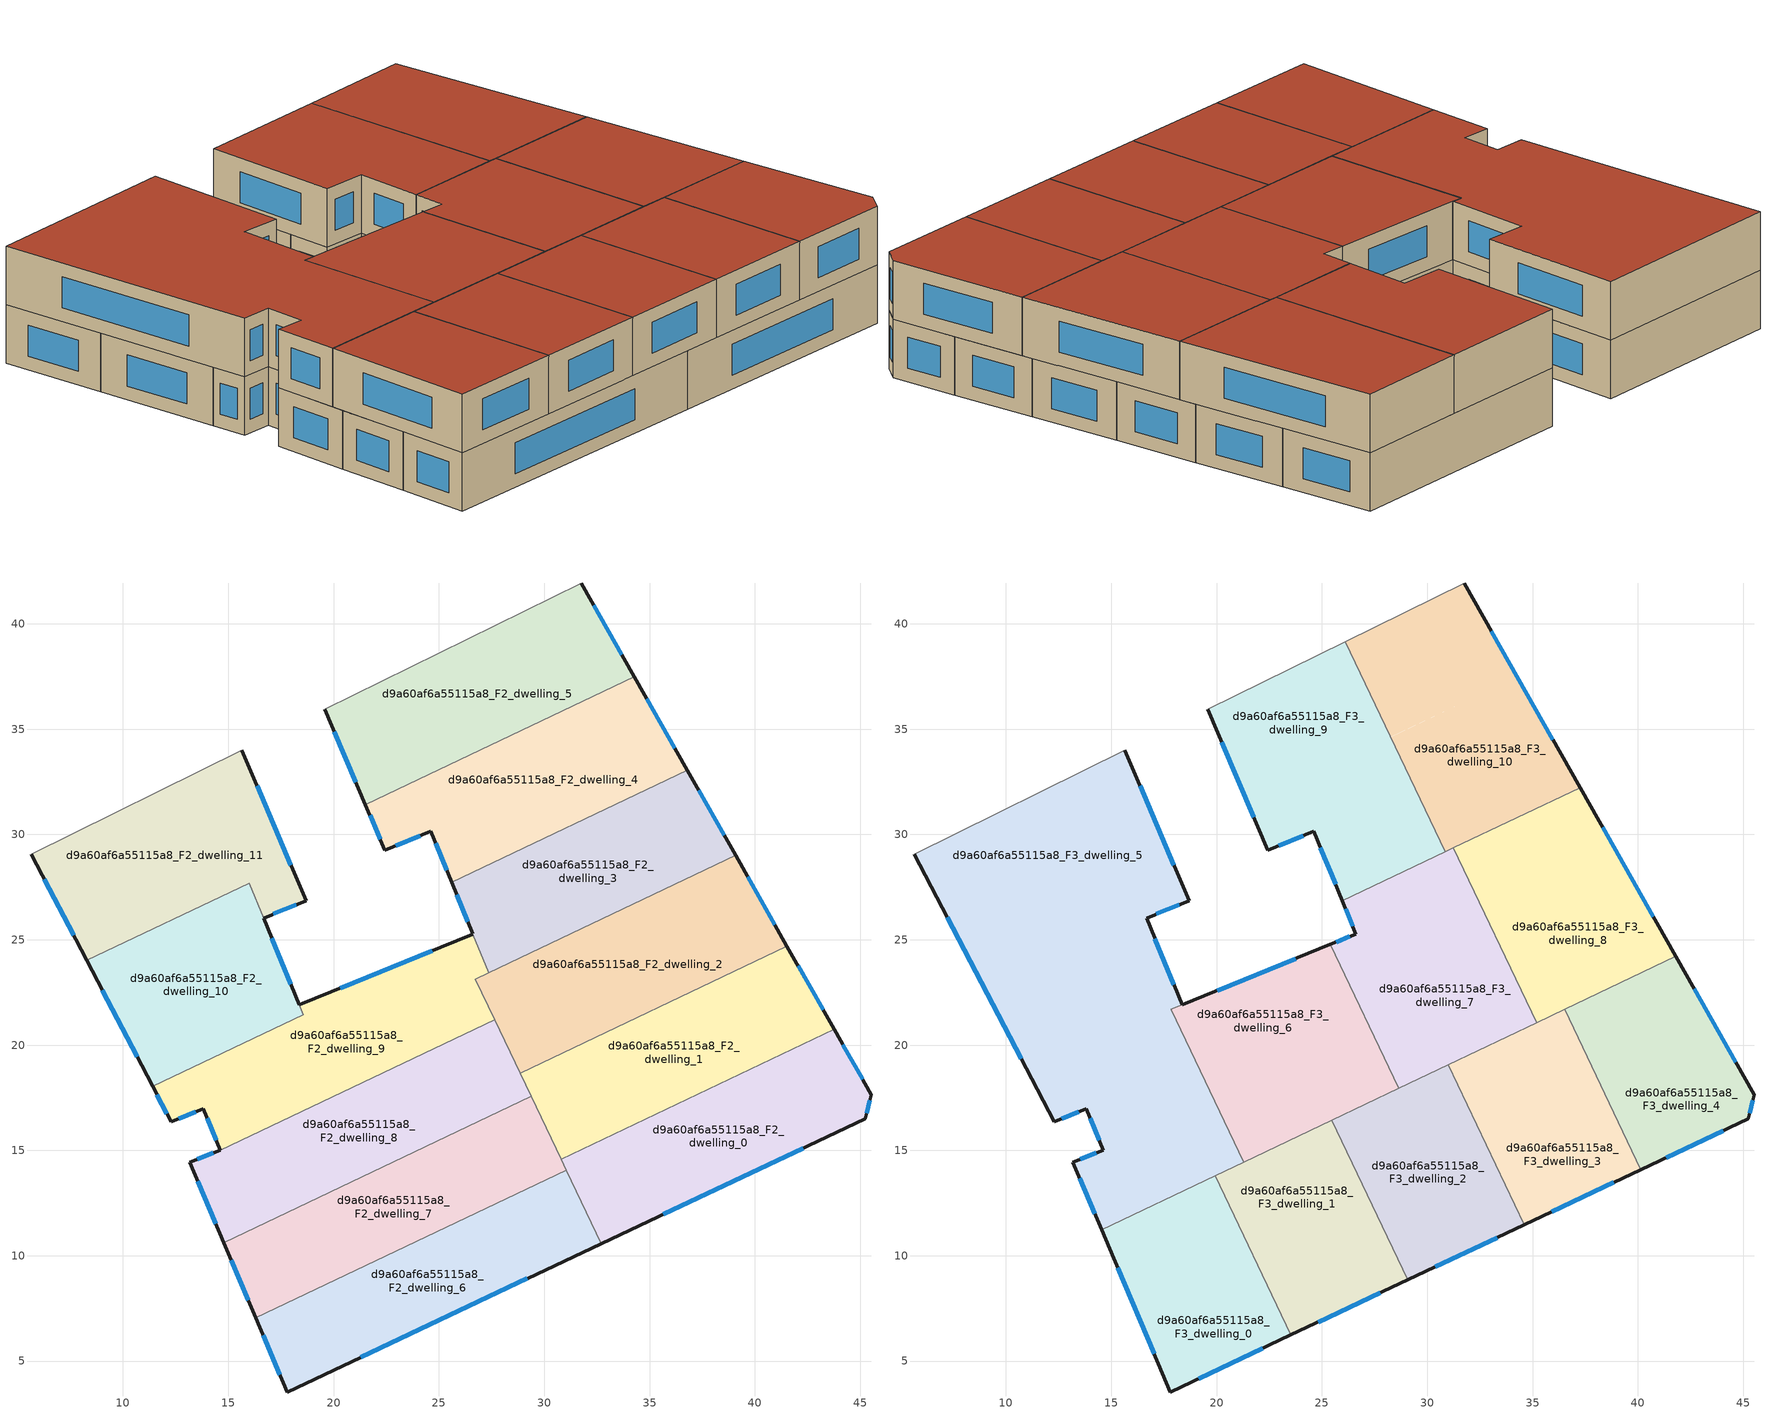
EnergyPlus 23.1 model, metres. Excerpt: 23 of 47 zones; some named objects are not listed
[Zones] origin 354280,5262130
d9a60af6a55115a8_F2_dwelling_0
 floor to d9a60af6a55115a8_F1_dwelling_0 (EU_floor_Construction): 43.76,20.75 45.52,17.64 45.24,16.5 32.7,10.58 30.8,14.58 z6
 wall outside (EU_wall_Construction): 32.7,10.58 45.24,16.5 45.52,17.64 43.76,20.75 z6:9
 wall to d9a60af6a55115a8_F2_dwelling_1 (EU_wall_Construction): 43.76,20.75 30.8,14.58 z6:9
 wall to d9a60af6a55115a8_F2_dwelling_6 (EU_wall_Construction): 31.04,14.06 32.7,10.58 z6:9
 wall to d9a60af6a55115a8_F2_dwelling_7 (EU_wall_Construction): 30.8,14.58 31.04,14.06 z6:9
 window (EU_Window_Construction): 45.11,18.37 44.17,20.02 / 45.3,16.77 45.46,17.37 / 35.65,11.97 42.29,15.11 z6.7:8.3
 ceiling adiabatic (EU_roof_Construction): 40.14,14.09 38.23,18.12 30.8,14.58 32.7,10.58 z9
d9a60af6a55115a8_F2_dwelling_1
 floor to d9a60af6a55115a8_F1_dwelling_1 (EU_floor_Construction): 41.52,24.7 43.76,20.75 30.8,14.58 28.85,18.67 z6
 wall outside (EU_wall_Construction): 43.76,20.75 41.52,24.7 z6:9
 wall to d9a60af6a55115a8_F2_dwelling_2 (EU_wall_Construction): 41.52,24.7 28.85,18.67 z6:9
 wall to d9a60af6a55115a8_F2_dwelling_7 (EU_wall_Construction): 29.38,17.57 30.8,14.58 z6:9
 wall to d9a60af6a55115a8_F2_dwelling_8 (EU_wall_Construction): 28.85,18.67 29.38,17.57 z6:9
 window (EU_Window_Construction): 43.23,21.68 42.05,23.78 z6.7:8.3
 ceiling adiabatic (EU_roof_Construction): 32.7,15.49 31,19.07 29.09,18.16 30.8,14.58 z9
d9a60af6a55115a8_F2_dwelling_10
 floor to d9a60af6a55115a8_F1_dwelling_10 (EU_floor_Construction): 16.67,26.03 18.56,21.44 11.41,18.04 8.28,24.02 15.99,27.69 z6
 wall outside (EU_wall_Construction): 8.28,24.02 11.41,18.04 / 18.37,21.91 16.67,26.03 z6:9
 wall to d9a60af6a55115a8_F2_dwelling_11 (EU_wall_Construction): 16.67,26.03 15.99,27.69 / 15.98,27.69 8.28,24.02 z6:9
 wall to d9a60af6a55115a8_F2_dwelling_9 (EU_wall_Construction): 11.41,18.04 18.56,21.44 18.37,21.91 z6:9
 window (EU_Window_Construction): 9.02,22.62 10.67,19.44 / 17.97,22.88 17.07,25.06 z6.7:8.3
d9a60af6a55115a8_F2_dwelling_11
 floor to d9a60af6a55115a8_F1_dwelling_11 (EU_floor_Construction): 15.65,34 18.69,26.85 16.67,26.03 15.99,27.69 8.28,24.02 5.65,29.07 z6
 wall outside (EU_wall_Construction): 5.65,29.07 8.28,24.02 / 16.67,26.03 18.69,26.85 15.65,34 z6:9
 wall adiabatic (EU_wall_Construction): 15.65,34 5.65,29.07 z6:9
 window (EU_Window_Construction): 6.26,27.88 7.66,25.21 / 17.98,28.53 16.36,32.32 / 17.15,26.22 18.22,26.66 z6.7:8.3
d9a60af6a55115a8_F2_dwelling_2
 floor to d9a60af6a55115a8_F1_dwelling_2 (EU_floor_Construction): 39.08,29.01 41.52,24.7 28.85,18.67 26.73,23.13 z6
 wall outside (EU_wall_Construction): 41.52,24.7 39.08,29.01 z6:9
 wall to d9a60af6a55115a8_F2_dwelling_8 (EU_wall_Construction): 27.64,21.21 28.85,18.67 z6:9
 wall to d9a60af6a55115a8_F2_dwelling_3 (EU_wall_Construction): 39.08,29.01 27.37,23.44 z6:9
 wall to d9a60af6a55115a8_F2_dwelling_9 (EU_wall_Construction): 27.37,23.44 26.73,23.13 27.64,21.21 z6:9
 window (EU_Window_Construction): 40.95,25.71 39.65,28 z6.7:8.3
d9a60af6a55115a8_F2_dwelling_3
 floor to d9a60af6a55115a8_F1_dwelling_3 (EU_floor_Construction): 36.79,33.04 39.08,29.01 27.38,23.44 25.61,27.72 z6
 wall outside (EU_wall_Construction): 25.61,27.72 26.61,25.28 / 39.08,29.01 36.79,33.04 z6:9
 wall to d9a60af6a55115a8_F2_dwelling_4 (EU_wall_Construction): 36.79,33.04 25.61,27.72 z6:9
 wall to d9a60af6a55115a8_F2_dwelling_9 (EU_wall_Construction): 26.62,25.27 27.37,23.44 z6:9
 window (EU_Window_Construction): 25.85,27.15 26.38,25.85 / 38.54,29.96 37.33,32.1 z6.7:8.3
 ceiling adiabatic (EU_roof_Construction): 39.08,29.01 37.26,32.23 30.86,29.18 30.46,30.03 25.61,27.72 27.37,23.44 z9
d9a60af6a55115a8_F2_dwelling_4
 floor to d9a60af6a55115a8_F1_dwelling_4 (EU_floor_Construction): 34.28,37.48 36.79,33.04 25.61,27.72 24.61,30.15 22.43,29.26 21.51,31.41 z6
 wall outside (EU_wall_Construction): 36.79,33.04 34.28,37.48 / 21.51,31.41 22.43,29.26 24.61,30.15 25.61,27.72 z6:9
 wall to d9a60af6a55115a8_F2_dwelling_5 (EU_wall_Construction): 34.28,37.48 22.56,31.9 / 22.55,31.9 21.51,31.41 z6:9
 window (EU_Window_Construction): 36.2,34.09 34.87,36.44 / 24.85,29.58 25.38,28.29 / 22.95,29.47 24.1,29.94 / 21.73,30.9 22.22,29.76 z6.7:8.3
d9a60af6a55115a8_F2_dwelling_5
 floor to d9a60af6a55115a8_F1_dwelling_5 (EU_floor_Construction): 31.76,41.94 34.28,37.48 21.51,31.41 19.57,35.93 z6
 wall outside (EU_wall_Construction): 19.57,35.93 21.51,31.41 / 34.28,37.48 31.76,41.94 z6:9
 wall adiabatic (EU_wall_Construction): 31.76,41.94 19.57,35.93 z6:9
 window (EU_Window_Construction): 20.03,34.87 21.06,32.47 / 33.69,38.53 32.35,40.89 z6.7:8.3
 ceiling adiabatic (EU_roof_Construction): 28.27,34.63 26.12,39.16 19.57,35.93 21.51,31.41 z9
d9a60af6a55115a8_F2_dwelling_6
 floor to d9a60af6a55115a8_F1_dwelling_6 (EU_floor_Construction): 31.04,14.06 32.7,10.58 17.8,3.53 16.31,7.05 z6
 wall outside (EU_wall_Construction): 16.31,7.05 17.8,3.53 32.7,10.58 z6:9
 wall to d9a60af6a55115a8_F2_dwelling_7 (EU_wall_Construction): 31.04,14.06 16.31,7.05 z6:9
 window (EU_Window_Construction): 21.3,5.19 29.2,8.92 / 16.66,6.22 17.45,4.36 z6.7:8.3
 ceiling adiabatic (EU_roof_Construction): 32.7,10.58 31.04,14.06 27.42,12.34 29.07,8.86 z9
d9a60af6a55115a8_F2_dwelling_7
 floor to d9a60af6a55115a8_F1_dwelling_7 (EU_floor_Construction): 29.38,17.57 31.04,14.06 16.31,7.05 14.79,10.62 z6
 wall outside (EU_wall_Construction): 14.79,10.62 16.31,7.05 z6:9
 wall to d9a60af6a55115a8_F2_dwelling_8 (EU_wall_Construction): 29.38,17.57 14.79,10.62 z6:9
 window (EU_Window_Construction): 15.15,9.78 15.95,7.89 z6.7:8.3
 ceiling adiabatic (EU_roof_Construction): 31.04,14.06 29.38,17.57 25.75,15.84 27.42,12.34 z9
d9a60af6a55115a8_F2_dwelling_8
 floor to d9a60af6a55115a8_F1_dwelling_8 (EU_floor_Construction): 27.64,21.21 29.38,17.57 14.79,10.62 13.18,14.43 14.63,15.02 z6
 wall outside (EU_wall_Construction): 14.63,15.02 13.18,14.43 14.79,10.62 z6:9
 wall to d9a60af6a55115a8_F2_dwelling_9 (EU_wall_Construction): 27.64,21.21 14.63,15.02 z6:9
 window (EU_Window_Construction): 13.56,13.54 14.41,11.52 / 14.29,14.88 13.52,14.57 z6.7:8.3
d9a60af6a55115a8_F2_dwelling_9
 floor to d9a60af6a55115a8_F1_dwelling_9 (EU_floor_Construction): 26.62,25.27 27.37,23.44 26.73,23.13 27.64,21.21 14.63,15.02 13.82,16.99 12.29,16.36 11.41,18.04 18.56,21.44 18.37,21.91 z6
 wall outside (EU_wall_Construction): 26.62,25.27 18.37,21.91 / 11.41,18.04 12.29,16.36 13.82,16.99 14.63,15.02 z6:9
 window (EU_Window_Construction): 24.68,24.48 20.31,22.7 / 14.01,16.52 14.44,15.48 / 12.65,16.5 13.46,16.84 / 11.61,17.64 12.08,16.75 z6.7:8.3
d9a60af6a55115a8_F3_dwelling_0
 floor to d9a60af6a55115a8_F2_dwelling_6 (EU_floor_Construction): 21.88,9.7 23.52,6.24 17.8,3.53 16.31,7.05 z9
 floor to d9a60af6a55115a8_F2_dwelling_7 (EU_floor_Construction): 20.21,13.2 21.88,9.7 16.31,7.05 14.79,10.62 z9
 floor to d9a60af6a55115a8_F2_dwelling_8 (EU_floor_Construction): 19.93,13.8 20.21,13.2 14.79,10.62 14.54,11.23 z9
 wall outside (EU_wall_Construction): 14.54,11.23 17.8,3.53 23.52,6.24 z9:12
 wall to d9a60af6a55115a8_F3_dwelling_1 (EU_wall_Construction): 23.52,6.24 19.93,13.8 z9:12
 wall to d9a60af6a55115a8_F3_dwelling_5 (EU_wall_Construction): 19.93,13.8 14.54,11.23 z9:12
 window (EU_Window_Construction): 19.14,4.17 22.18,5.6 / 15.3,9.42 17.03,5.34 z9.7:11.3
 roof outside (EU_roof_Construction): 23.52,6.24 19.93,13.8 14.54,11.23 17.8,3.53 z12
d9a60af6a55115a8_F3_dwelling_1
 floor to d9a60af6a55115a8_F2_dwelling_7 (EU_floor_Construction): 25.75,15.84 27.42,12.34 21.88,9.7 20.21,13.2 z9
 floor to d9a60af6a55115a8_F2_dwelling_6 (EU_floor_Construction): 27.42,12.34 29.07,8.86 23.52,6.24 21.88,9.7 z9
 floor to d9a60af6a55115a8_F2_dwelling_8 (EU_floor_Construction): 25.47,16.44 25.75,15.84 20.21,13.2 19.93,13.8 z9
 wall outside (EU_wall_Construction): 23.52,6.24 29.07,8.86 z9:12
 wall to d9a60af6a55115a8_F3_dwelling_2 (EU_wall_Construction): 29.07,8.86 25.47,16.44 z9:12
 wall to d9a60af6a55115a8_F3_dwelling_6 (EU_wall_Construction): 25.47,16.44 21.28,14.44 z9:12
 wall to d9a60af6a55115a8_F3_dwelling_5 (EU_wall_Construction): 21.28,14.44 19.93,13.8 z9:12
 window (EU_Window_Construction): 24.83,6.85 27.77,8.25 z9.7:11.3
 roof outside (EU_roof_Construction): 29.07,8.86 25.47,16.44 19.93,13.8 23.52,6.24 z12
d9a60af6a55115a8_F3_dwelling_10
 floor to d9a60af6a55115a8_F2_dwelling_4 (EU_floor_Construction): 34.28,37.48 36.79,33.04 30.46,30.03 28.27,34.63 z9
 floor to d9a60af6a55115a8_F2_dwelling_3 (EU_floor_Construction): 36.79,33.04 37.26,32.23 30.86,29.18 30.46,30.03 z9
 floor to d9a60af6a55115a8_F2_dwelling_5 (EU_floor_Construction): 31.76,41.94 34.28,37.48 28.27,34.63 26.12,39.16 z9
 wall outside (EU_wall_Construction): 37.26,32.23 31.76,41.94 z9:12
 wall to d9a60af6a55115a8_F3_dwelling_9 (EU_wall_Construction): 26.12,39.16 30.86,29.18 z9:12
 wall adiabatic (EU_wall_Construction): 31.76,41.94 26.12,39.16 z9:12
 wall to d9a60af6a55115a8_F3_dwelling_8 (EU_wall_Construction): 31.24,29.36 37.26,32.23 z9:12
 wall to d9a60af6a55115a8_F3_dwelling_7 (EU_wall_Construction): 30.86,29.18 31.24,29.36 z9:12
 window (EU_Window_Construction): 35.97,34.51 33.05,39.66 z9.7:11.3
 roof outside (EU_roof_Construction): 37.26,32.23 31.76,41.94 26.12,39.16 30.86,29.18 z12
d9a60af6a55115a8_F3_dwelling_2
 floor adiabatic (EU_floor_Construction): 31,19.07 34.61,11.48 29.07,8.86 25.75,15.84 29.38,17.57 29.09,18.16 z9
 floor to d9a60af6a55115a8_F2_dwelling_8 (EU_floor_Construction): 29.09,18.16 29.38,17.57 25.75,15.84 25.47,16.44 z9
 wall outside (EU_wall_Construction): 29.07,8.86 34.61,11.48 z9:12
 wall to d9a60af6a55115a8_F3_dwelling_3 (EU_wall_Construction): 34.61,11.48 31,19.07 z9:12
 wall to d9a60af6a55115a8_F3_dwelling_7 (EU_wall_Construction): 31,19.07 28.65,17.95 z9:12
 wall to d9a60af6a55115a8_F3_dwelling_6 (EU_wall_Construction): 28.65,17.95 25.47,16.44 z9:12
 window (EU_Window_Construction): 30.37,9.48 33.31,10.87 z9.7:11.3
 roof outside (EU_roof_Construction): 34.61,11.48 31,19.07 25.47,16.44 29.07,8.86 z12
d9a60af6a55115a8_F3_dwelling_3
 floor adiabatic (EU_floor_Construction): 38.23,18.12 40.14,14.09 34.61,11.48 32.7,15.49 z9
 floor to d9a60af6a55115a8_F2_dwelling_1 (EU_floor_Construction): 36.52,21.7 38.23,18.12 32.7,15.49 31,19.07 z9
 wall outside (EU_wall_Construction): 34.61,11.48 40.14,14.09 z9:12
 wall to d9a60af6a55115a8_F3_dwelling_4 (EU_wall_Construction): 40.14,14.09 36.52,21.7 z9:12
 wall to d9a60af6a55115a8_F3_dwelling_8 (EU_wall_Construction): 36.52,21.7 35.19,21.06 z9:12
 wall to d9a60af6a55115a8_F3_dwelling_7 (EU_wall_Construction): 35.19,21.06 31,19.07 z9:12
 window (EU_Window_Construction): 35.91,12.09 38.84,13.48 z9.7:11.3
 roof outside (EU_roof_Construction): 40.14,14.09 36.52,21.7 31,19.07 34.61,11.48 z12
d9a60af6a55115a8_F3_dwelling_4
 floor to d9a60af6a55115a8_F2_dwelling_0 (EU_floor_Construction): 43.76,20.75 45.52,17.64 45.24,16.5 40.14,14.09 38.23,18.12 z9
 floor to d9a60af6a55115a8_F2_dwelling_1 (EU_floor_Construction): 41.8,24.21 43.76,20.75 38.23,18.12 36.52,21.7 z9
 wall outside (EU_wall_Construction): 40.14,14.09 45.24,16.5 45.52,17.64 41.8,24.21 z9:12
 wall to d9a60af6a55115a8_F3_dwelling_8 (EU_wall_Construction): 41.8,24.21 36.52,21.7 z9:12
 window (EU_Window_Construction): 44.65,19.18 42.67,22.67 / 45.3,16.77 45.46,17.37 / 41.34,14.66 44.04,15.94 z9.7:11.3
 roof outside (EU_roof_Construction): 45.24,16.5 45.52,17.64 41.8,24.21 36.52,21.7 40.14,14.09 z12
d9a60af6a55115a8_F3_dwelling_5
 floor to d9a60af6a55115a8_F2_dwelling_10 (EU_floor_Construction): 15.99,27.69 18.37,21.91 17.83,21.69 18.07,21.2 11.41,18.04 8.28,24.02 z9
 floor to d9a60af6a55115a8_F2_dwelling_11 (EU_floor_Construction): 15.65,34 18.69,26.85 16.67,26.03 15.99,27.69 8.28,24.02 5.65,29.07 z9
 floor to d9a60af6a55115a8_F2_dwelling_9 (EU_floor_Construction): 18.07,21.2 19.83,17.5 14.63,15.02 13.82,16.99 12.29,16.36 11.41,18.04 z9
 floor to d9a60af6a55115a8_F2_dwelling_8 (EU_floor_Construction): 19.83,17.5 21.28,14.44 14.54,11.23 13.18,14.43 14.63,15.02 z9
 wall outside (EU_wall_Construction): 5.65,29.07 12.29,16.36 13.82,16.99 14.63,15.02 13.18,14.43 14.54,11.23 / 18.37,21.91 16.68,26.02 16.67,26.03 18.69,26.85 15.65,34 z9:12
 wall adiabatic (EU_wall_Construction): 15.65,34 5.65,29.07 z9:12
 wall to d9a60af6a55115a8_F3_dwelling_6 (EU_wall_Construction): 17.83,21.69 18.37,21.91 / 21.28,14.44 17.84,21.69 z9:12
 window (EU_Window_Construction): 13.5,13.68 14.22,11.98 / 14.29,14.88 13.52,14.57 / 14.01,16.52 14.44,15.48 / 12.65,16.5 13.46,16.84 / 7.21,26.08 10.73,19.34 / 17.98,28.53 16.36,32.32 / 17.15,26.22 18.22,26.66 / 17.97,22.88 17.07,25.06 z9.7:11.3
 roof outside (EU_roof_Construction): 21.28,14.44 17.83,21.69 18.37,21.91 16.68,26.02 16.67,26.03 18.69,26.85 15.65,34 5.65,29.07 12.29,16.36 13.82,16.99 14.63,15.02 13.18,14.43 14.54,11.23 z12
d9a60af6a55115a8_F3_dwelling_6
 floor to d9a60af6a55115a8_F2_dwelling_9 (EU_floor_Construction): 25.4,24.78 27.2,21 19.83,17.5 18.07,21.2 18.56,21.44 18.37,21.9 z9
 floor to d9a60af6a55115a8_F2_dwelling_8 (EU_floor_Construction): 27.2,21 28.65,17.95 21.28,14.44 19.83,17.5 z9
 floor to d9a60af6a55115a8_F2_dwelling_10 (EU_floor_Construction): 18.37,21.9 18.56,21.44 18.07,21.2 17.84,21.69 z9
 wall outside (EU_wall_Construction): 25.4,24.78 18.38,21.91 z9:12
 wall to d9a60af6a55115a8_F3_dwelling_7 (EU_wall_Construction): 28.65,17.95 25.4,24.78 z9:12
 window (EU_Window_Construction): 23.75,24.1 20.02,22.59 z9.7:11.3
 roof outside (EU_roof_Construction): 28.65,17.95 25.4,24.78 17.83,21.69 21.28,14.44 z12
d9a60af6a55115a8_F3_dwelling_7
 floor to d9a60af6a55115a8_F2_dwelling_2 (EU_floor_Construction): 32.82,26.03 34.94,21.57 28.85,18.67 26.73,23.13 z9
 floor to d9a60af6a55115a8_F2_dwelling_9 (EU_floor_Construction): 26.62,25.27 27.37,23.44 26.73,23.13 27.64,21.21 27.2,21 25.4,24.78 z9
 floor adiabatic (EU_floor_Construction): 31.24,29.36 32.82,26.03 27.37,23.44 25.97,26.85 z9
 floor to d9a60af6a55115a8_F2_dwelling_1 (EU_floor_Construction): 34.94,21.57 35.19,21.06 29.09,18.16 28.85,18.67 z9
 floor to d9a60af6a55115a8_F2_dwelling_8 (EU_floor_Construction): 27.64,21.21 29.09,18.16 28.65,17.95 27.2,21 z9
 wall outside (EU_wall_Construction): 25.97,26.85 26.62,25.27 25.4,24.78 z9:12
 wall to d9a60af6a55115a8_F3_dwelling_8 (EU_wall_Construction): 35.19,21.06 31.24,29.36 z9:12
 wall to d9a60af6a55115a8_F3_dwelling_9 (EU_wall_Construction): 30.87,29.18 25.97,26.85 z9:12
 window (EU_Window_Construction): 26.33,25.16 25.68,24.89 / 26.12,26.48 26.46,25.64 z9.7:11.3
 roof outside (EU_roof_Construction): 35.19,21.06 31.24,29.36 25.97,26.85 26.62,25.27 25.4,24.78 28.65,17.95 z12
d9a60af6a55115a8_F3_dwelling_8
 floor to d9a60af6a55115a8_F2_dwelling_2 (EU_floor_Construction): 39.08,29.01 41.52,24.7 34.94,21.57 32.82,26.03 z9
 floor adiabatic (EU_floor_Construction): 37.26,32.23 39.08,29.01 32.82,26.03 31.24,29.36 z9
 floor to d9a60af6a55115a8_F2_dwelling_1 (EU_floor_Construction): 41.52,24.7 41.8,24.21 35.19,21.06 34.94,21.57 z9
 wall outside (EU_wall_Construction): 41.8,24.21 37.26,32.23 z9:12
 window (EU_Window_Construction): 40.73,26.09 38.32,30.34 z9.7:11.3
 roof outside (EU_roof_Construction): 41.8,24.21 37.26,32.23 31.24,29.36 35.19,21.06 z12
d9a60af6a55115a8_F3_dwelling_9
 floor to d9a60af6a55115a8_F2_dwelling_4 (EU_floor_Construction): 28.27,34.63 30.46,30.03 25.61,27.72 24.61,30.15 22.43,29.26 21.51,31.41 z9
 floor adiabatic (EU_floor_Construction): 30.46,30.03 30.86,29.18 25.97,26.85 25.61,27.72 z9; 26.12,39.16 28.27,34.63 21.51,31.41 19.57,35.93 z9
 wall outside (EU_wall_Construction): 19.57,35.93 22.43,29.26 24.61,30.15 25.97,26.85 z9:12
 wall adiabatic (EU_wall_Construction): 26.12,39.16 19.57,35.93 z9:12
 window (EU_Window_Construction): 24.93,29.38 25.65,27.63 / 22.95,29.47 24.1,29.94 / 20.24,34.37 21.76,30.83 z9.7:11.3
 roof outside (EU_roof_Construction): 30.86,29.18 26.12,39.16 19.57,35.93 22.43,29.26 24.61,30.15 25.97,26.85 z12
[Building]
EU S2 Campaign: North Axis=0; Terrain=City; Solar Distribution=FullExterior
[Site:Location]
Budapest.Ferenc.Liszt.Intl.AP: Latitude=47.437; Longitude=19.256; Time Zone=1; Elevation=185
[SizingPeriod:WeatherFileDays]
AnnualSizingPeriod: Begin Month=1; Begin Day of Month=1; End Month=12; End Day of Month=31; Day of Week for Start Day=Monday; Use Weather File Daylight Saving Period=No; Use Weather File Rain and Snow Indicators=No
[MATERIAL]
EU_InternalMass_Material: Roughness=MediumRough; Thickness=0.1; Conductivity=1; Density=1800; Specific Heat=900; Thermal Absorptance=0.9; Solar Absorptance=0.7; Visible Absorptance=0.7
[MATERIAL:NOMASS] Roughness=MediumRough; Thermal Absorptance=0.9; Solar Absorptance=0.7; Visible Absorptance=0.7
Name | Thermal Resistance
EU_wall_NoMass | 0.832559
EU_roof_NoMass | 1.39638
EU_floor_NoMass | 0.872794
[WINDOWMATERIAL:SIMPLEGLAZINGSYSTEM]
EU_Window_SimpleGlazing: UFactor=2.79869; Solar Heat Gain Coefficient=0.75; Visible Transmittance=0.75
[CONSTRUCTION]
EU_wall_Construction: EU_wall_NoMass
EU_roof_Construction: EU_roof_NoMass
EU_floor_Construction: EU_floor_NoMass
EU_Window_Construction: EU_Window_SimpleGlazing
EU_InternalMass_Construction: EU_InternalMass_Material
[ZONE] Type=1; Multiplier=1; Ceiling Height=autocalculate; Floor Area=autocalculate; Part of Total Floor Area=Yes
Name | Volume
d9a60af6a55115a8_F2_dwelling_0 | 192.917
d9a60af6a55115a8_F3_dwelling_0 | 154.326
d9a60af6a55115a8_F2_dwelling_1 | 192.856
d9a60af6a55115a8_F3_dwelling_1 | 154.334
d9a60af6a55115a8_F2_dwelling_10 | 166.635
d9a60af6a55115a8_F3_dwelling_10 | 222.424
d9a60af6a55115a8_F2_dwelling_11 | 200.953
d9a60af6a55115a8_F2_dwelling_2 | 205.308
d9a60af6a55115a8_F3_dwelling_2 | 154.306
d9a60af6a55115a8_F2_dwelling_3 | 175.793
d9a60af6a55115a8_F3_dwelling_3 | 154.315
d9a60af6a55115a8_F2_dwelling_4 | 201.385
d9a60af6a55115a8_F3_dwelling_4 | 154.324
d9a60af6a55115a8_F2_dwelling_5 | 208.399
d9a60af6a55115a8_F3_dwelling_5 | 521.725
d9a60af6a55115a8_F2_dwelling_6 | 188.9
d9a60af6a55115a8_F3_dwelling_6 | 190.663
d9a60af6a55115a8_F2_dwelling_7 | 188.876
d9a60af6a55115a8_F3_dwelling_7 | 192.876
d9a60af6a55115a8_F2_dwelling_8 | 194.951
d9a60af6a55115a8_F3_dwelling_8 | 192.882
d9a60af6a55115a8_F2_dwelling_9 | 197.608
d9a60af6a55115a8_F3_dwelling_9 | 222.457
[INTERNALMASS] Construction=EU_InternalMass_Construction
Name | Zone or ZoneList | Surface Area
d9a60af6a55115a8_F2_dwelling_0_EU_InternalMass | d9a60af6a55115a8_F2_dwelling_0 | 64.3056
d9a60af6a55115a8_F2_dwelling_1_EU_InternalMass | d9a60af6a55115a8_F2_dwelling_1 | 64.2852
d9a60af6a55115a8_F2_dwelling_2_EU_InternalMass | d9a60af6a55115a8_F2_dwelling_2 | 68.436
d9a60af6a55115a8_F2_dwelling_3_EU_InternalMass | d9a60af6a55115a8_F2_dwelling_3 | 58.609
d9a60af6a55115a8_F2_dwelling_4_EU_InternalMass | d9a60af6a55115a8_F2_dwelling_4 | 67.1312
d9a60af6a55115a8_F2_dwelling_5_EU_InternalMass | d9a60af6a55115a8_F2_dwelling_5 | 69.5037
d9a60af6a55115a8_F2_dwelling_6_EU_InternalMass | d9a60af6a55115a8_F2_dwelling_6 | 62.9668
d9a60af6a55115a8_F2_dwelling_7_EU_InternalMass | d9a60af6a55115a8_F2_dwelling_7 | 62.9587
d9a60af6a55115a8_F2_dwelling_8_EU_InternalMass | d9a60af6a55115a8_F2_dwelling_8 | 64.9836
d9a60af6a55115a8_F2_dwelling_9_EU_InternalMass | d9a60af6a55115a8_F2_dwelling_9 | 65.8674
d9a60af6a55115a8_F2_dwelling_10_EU_InternalMass | d9a60af6a55115a8_F2_dwelling_10 | 55.5432
d9a60af6a55115a8_F2_dwelling_11_EU_InternalMass | d9a60af6a55115a8_F2_dwelling_11 | 66.9828
d9a60af6a55115a8_F3_dwelling_0_EU_InternalMass | d9a60af6a55115a8_F3_dwelling_0 | 51.442
d9a60af6a55115a8_F3_dwelling_1_EU_InternalMass | d9a60af6a55115a8_F3_dwelling_1 | 51.4449
d9a60af6a55115a8_F3_dwelling_2_EU_InternalMass | d9a60af6a55115a8_F3_dwelling_2 | 51.4354
d9a60af6a55115a8_F3_dwelling_3_EU_InternalMass | d9a60af6a55115a8_F3_dwelling_3 | 51.4382
d9a60af6a55115a8_F3_dwelling_4_EU_InternalMass | d9a60af6a55115a8_F3_dwelling_4 | 51.4411
d9a60af6a55115a8_F3_dwelling_5_EU_InternalMass | d9a60af6a55115a8_F3_dwelling_5 | 173.91
d9a60af6a55115a8_F3_dwelling_6_EU_InternalMass | d9a60af6a55115a8_F3_dwelling_6 | 63.5789
d9a60af6a55115a8_F3_dwelling_7_EU_InternalMass | d9a60af6a55115a8_F3_dwelling_7 | 64.292
d9a60af6a55115a8_F3_dwelling_8_EU_InternalMass | d9a60af6a55115a8_F3_dwelling_8 | 64.294
d9a60af6a55115a8_F3_dwelling_9_EU_InternalMass | d9a60af6a55115a8_F3_dwelling_9 | 74.1525
d9a60af6a55115a8_F3_dwelling_10_EU_InternalMass | d9a60af6a55115a8_F3_dwelling_10 | 74.1412
[OTHEREQUIPMENT] Fuel Type=Electricity; Design Level Calculation Method=Watts/Area; Power per Zone Floor Area=1; Fraction Latent=0; Fraction Radiant=0; Fraction Lost=0; Carbon Dioxide Generation Rate=0; EndUse Subcategory=EU_Step8_InternalGains
Name | Zone or ZoneList or Space or SpaceList | Schedule
EU_Step8_InternalGain_d9a60af6a55115a8_F2_dwelling_0_f000 | d9a60af6a55115a8_F2_dwelling_0 | EU_Step8_GainSchedule_d9a60af6a55115a8_F2_dwelling_0_f000
EU_Step8_InternalGain_d9a60af6a55115a8_F2_dwelling_1_f000 | d9a60af6a55115a8_F2_dwelling_1 | EU_Step8_GainSchedule_d9a60af6a55115a8_F2_dwelling_1_f000
EU_Step8_InternalGain_d9a60af6a55115a8_F2_dwelling_2_f000 | d9a60af6a55115a8_F2_dwelling_2 | EU_Step8_GainSchedule_d9a60af6a55115a8_F2_dwelling_2_f000
EU_Step8_InternalGain_d9a60af6a55115a8_F2_dwelling_3_f000 | d9a60af6a55115a8_F2_dwelling_3 | EU_Step8_GainSchedule_d9a60af6a55115a8_F2_dwelling_3_f000
EU_Step8_InternalGain_d9a60af6a55115a8_F2_dwelling_4_f000 | d9a60af6a55115a8_F2_dwelling_4 | EU_Step8_GainSchedule_d9a60af6a55115a8_F2_dwelling_4_f000
EU_Step8_InternalGain_d9a60af6a55115a8_F2_dwelling_5_f000 | d9a60af6a55115a8_F2_dwelling_5 | EU_Step8_GainSchedule_d9a60af6a55115a8_F2_dwelling_5_f000
EU_Step8_InternalGain_d9a60af6a55115a8_F2_dwelling_6_f000 | d9a60af6a55115a8_F2_dwelling_6 | EU_Step8_GainSchedule_d9a60af6a55115a8_F2_dwelling_6_f000
EU_Step8_InternalGain_d9a60af6a55115a8_F2_dwelling_7_f000 | d9a60af6a55115a8_F2_dwelling_7 | EU_Step8_GainSchedule_d9a60af6a55115a8_F2_dwelling_7_f000
EU_Step8_InternalGain_d9a60af6a55115a8_F2_dwelling_8_f000 | d9a60af6a55115a8_F2_dwelling_8 | EU_Step8_GainSchedule_d9a60af6a55115a8_F2_dwelling_8_f000
EU_Step8_InternalGain_d9a60af6a55115a8_F2_dwelling_9_f000 | d9a60af6a55115a8_F2_dwelling_9 | EU_Step8_GainSchedule_d9a60af6a55115a8_F2_dwelling_9_f000
EU_Step8_InternalGain_d9a60af6a55115a8_F2_dwelling_10_f000 | d9a60af6a55115a8_F2_dwelling_10 | EU_Step8_GainSchedule_d9a60af6a55115a8_F2_dwelling_10_f000
EU_Step8_InternalGain_d9a60af6a55115a8_F2_dwelling_11_f000 | d9a60af6a55115a8_F2_dwelling_11 | EU_Step8_GainSchedule_d9a60af6a55115a8_F2_dwelling_11_f000
EU_Step8_InternalGain_d9a60af6a55115a8_F3_dwelling_0_f000 | d9a60af6a55115a8_F3_dwelling_0 | EU_Step8_GainSchedule_d9a60af6a55115a8_F3_dwelling_0_f000
EU_Step8_InternalGain_d9a60af6a55115a8_F3_dwelling_1_f000 | d9a60af6a55115a8_F3_dwelling_1 | EU_Step8_GainSchedule_d9a60af6a55115a8_F3_dwelling_1_f000
EU_Step8_InternalGain_d9a60af6a55115a8_F3_dwelling_2_f000 | d9a60af6a55115a8_F3_dwelling_2 | EU_Step8_GainSchedule_d9a60af6a55115a8_F3_dwelling_2_f000
EU_Step8_InternalGain_d9a60af6a55115a8_F3_dwelling_3_f000 | d9a60af6a55115a8_F3_dwelling_3 | EU_Step8_GainSchedule_d9a60af6a55115a8_F3_dwelling_3_f000
EU_Step8_InternalGain_d9a60af6a55115a8_F3_dwelling_4_f000 | d9a60af6a55115a8_F3_dwelling_4 | EU_Step8_GainSchedule_d9a60af6a55115a8_F3_dwelling_4_f000
EU_Step8_InternalGain_d9a60af6a55115a8_F3_dwelling_5_f000 | d9a60af6a55115a8_F3_dwelling_5 | EU_Step8_GainSchedule_d9a60af6a55115a8_F3_dwelling_5_f000
EU_Step8_InternalGain_d9a60af6a55115a8_F3_dwelling_6_f000 | d9a60af6a55115a8_F3_dwelling_6 | EU_Step8_GainSchedule_d9a60af6a55115a8_F3_dwelling_6_f000
EU_Step8_InternalGain_d9a60af6a55115a8_F3_dwelling_7_f000 | d9a60af6a55115a8_F3_dwelling_7 | EU_Step8_GainSchedule_d9a60af6a55115a8_F3_dwelling_7_f000
EU_Step8_InternalGain_d9a60af6a55115a8_F3_dwelling_8_f000 | d9a60af6a55115a8_F3_dwelling_8 | EU_Step8_GainSchedule_d9a60af6a55115a8_F3_dwelling_8_f000
EU_Step8_InternalGain_d9a60af6a55115a8_F3_dwelling_9_f000 | d9a60af6a55115a8_F3_dwelling_9 | EU_Step8_GainSchedule_d9a60af6a55115a8_F3_dwelling_9_f000
EU_Step8_InternalGain_d9a60af6a55115a8_F3_dwelling_10_f000 | d9a60af6a55115a8_F3_dwelling_10 | EU_Step8_GainSchedule_d9a60af6a55115a8_F3_dwelling_10_f000
[ZONEVENTILATION:DESIGNFLOWRATE] Schedule=EU_AlwaysOn; Design Flow Rate Calculation Method=AirChanges/Hour; Air Changes per Hour=0.475469; Ventilation Type=Natural; Fan Pressure Rise=0; Fan Total Efficiency=1; Constant Term Coefficient=1; Temperature Term Coefficient=0; Velocity Term Coefficient=0; Velocity Squared Term Coefficient=0; Minimum Indoor Temperature=-100; Maximum Indoor Temperature=100; Delta Temperature=-100; Minimum Outdoor Temperature=-100; Maximum Outdoor Temperature=100; Maximum Wind Speed=40
Name | Zone or ZoneList or Space or SpaceList
EU_ConstantAir_d9a60af6a55115a8_F2_dwelling_0 | d9a60af6a55115a8_F2_dwelling_0
EU_ConstantAir_d9a60af6a55115a8_F2_dwelling_1 | d9a60af6a55115a8_F2_dwelling_1
EU_ConstantAir_d9a60af6a55115a8_F2_dwelling_2 | d9a60af6a55115a8_F2_dwelling_2
EU_ConstantAir_d9a60af6a55115a8_F2_dwelling_3 | d9a60af6a55115a8_F2_dwelling_3
EU_ConstantAir_d9a60af6a55115a8_F2_dwelling_4 | d9a60af6a55115a8_F2_dwelling_4
EU_ConstantAir_d9a60af6a55115a8_F2_dwelling_5 | d9a60af6a55115a8_F2_dwelling_5
EU_ConstantAir_d9a60af6a55115a8_F2_dwelling_6 | d9a60af6a55115a8_F2_dwelling_6
EU_ConstantAir_d9a60af6a55115a8_F2_dwelling_7 | d9a60af6a55115a8_F2_dwelling_7
EU_ConstantAir_d9a60af6a55115a8_F2_dwelling_8 | d9a60af6a55115a8_F2_dwelling_8
EU_ConstantAir_d9a60af6a55115a8_F2_dwelling_9 | d9a60af6a55115a8_F2_dwelling_9
EU_ConstantAir_d9a60af6a55115a8_F2_dwelling_10 | d9a60af6a55115a8_F2_dwelling_10
EU_ConstantAir_d9a60af6a55115a8_F2_dwelling_11 | d9a60af6a55115a8_F2_dwelling_11
EU_ConstantAir_d9a60af6a55115a8_F3_dwelling_0 | d9a60af6a55115a8_F3_dwelling_0
EU_ConstantAir_d9a60af6a55115a8_F3_dwelling_1 | d9a60af6a55115a8_F3_dwelling_1
EU_ConstantAir_d9a60af6a55115a8_F3_dwelling_2 | d9a60af6a55115a8_F3_dwelling_2
EU_ConstantAir_d9a60af6a55115a8_F3_dwelling_3 | d9a60af6a55115a8_F3_dwelling_3
EU_ConstantAir_d9a60af6a55115a8_F3_dwelling_4 | d9a60af6a55115a8_F3_dwelling_4
EU_ConstantAir_d9a60af6a55115a8_F3_dwelling_5 | d9a60af6a55115a8_F3_dwelling_5
EU_ConstantAir_d9a60af6a55115a8_F3_dwelling_6 | d9a60af6a55115a8_F3_dwelling_6
EU_ConstantAir_d9a60af6a55115a8_F3_dwelling_7 | d9a60af6a55115a8_F3_dwelling_7
EU_ConstantAir_d9a60af6a55115a8_F3_dwelling_8 | d9a60af6a55115a8_F3_dwelling_8
EU_ConstantAir_d9a60af6a55115a8_F3_dwelling_9 | d9a60af6a55115a8_F3_dwelling_9
EU_ConstantAir_d9a60af6a55115a8_F3_dwelling_10 | d9a60af6a55115a8_F3_dwelling_10
[HVACTEMPLATE:ZONE:IDEALLOADSAIRSYSTEM] System Availability Schedule=EU_AlwaysOn; Maximum Heating Supply Air Temperature=50; Minimum Cooling Supply Air Temperature=13; Maximum Heating Supply Air Humidity Ratio=0.0156; Minimum Cooling Supply Air Humidity Ratio=0.0077; Heating Limit=NoLimit; Cooling Limit=NoLimit; Heating Availability Schedule=EU_AlwaysOn; Cooling Availability Schedule=EU_CoolingOff; Dehumidification Control Type=ConstantSensibleHeatRatio; Cooling Sensible Heat Ratio=0.7; Dehumidification Setpoint=60; Humidification Control Type=None; Humidification Setpoint=30; Outdoor Air Method=None; Outdoor Air Flow Rate per Person=0.00944; Outdoor Air Flow Rate per Zone Floor Area=0; Outdoor Air Flow Rate per Zone=0; Demand Controlled Ventilation Type=None; Outdoor Air Economizer Type=NoEconomizer; Heat Recovery Type=None; Sensible Heat Recovery Effectiveness=0.7; Latent Heat Recovery Effectiveness=0.65
Name | Template Thermostat
d9a60af6a55115a8_F2_dwelling_0 | EU_HeatOnly_d9a60af6a55115a8_F2_dwelling_0
d9a60af6a55115a8_F2_dwelling_1 | EU_HeatOnly_d9a60af6a55115a8_F2_dwelling_1
d9a60af6a55115a8_F2_dwelling_2 | EU_HeatOnly_d9a60af6a55115a8_F2_dwelling_2
d9a60af6a55115a8_F2_dwelling_3 | EU_HeatOnly_d9a60af6a55115a8_F2_dwelling_3
d9a60af6a55115a8_F2_dwelling_4 | EU_HeatOnly_d9a60af6a55115a8_F2_dwelling_4
d9a60af6a55115a8_F2_dwelling_5 | EU_HeatOnly_d9a60af6a55115a8_F2_dwelling_5
d9a60af6a55115a8_F2_dwelling_6 | EU_HeatOnly_d9a60af6a55115a8_F2_dwelling_6
d9a60af6a55115a8_F2_dwelling_7 | EU_HeatOnly_d9a60af6a55115a8_F2_dwelling_7
d9a60af6a55115a8_F2_dwelling_8 | EU_HeatOnly_d9a60af6a55115a8_F2_dwelling_8
d9a60af6a55115a8_F2_dwelling_9 | EU_HeatOnly_d9a60af6a55115a8_F2_dwelling_9
d9a60af6a55115a8_F2_dwelling_10 | EU_HeatOnly_d9a60af6a55115a8_F2_dwelling_10
d9a60af6a55115a8_F2_dwelling_11 | EU_HeatOnly_d9a60af6a55115a8_F2_dwelling_11
d9a60af6a55115a8_F3_dwelling_0 | EU_HeatOnly_d9a60af6a55115a8_F3_dwelling_0
d9a60af6a55115a8_F3_dwelling_1 | EU_HeatOnly_d9a60af6a55115a8_F3_dwelling_1
d9a60af6a55115a8_F3_dwelling_2 | EU_HeatOnly_d9a60af6a55115a8_F3_dwelling_2
d9a60af6a55115a8_F3_dwelling_3 | EU_HeatOnly_d9a60af6a55115a8_F3_dwelling_3
d9a60af6a55115a8_F3_dwelling_4 | EU_HeatOnly_d9a60af6a55115a8_F3_dwelling_4
d9a60af6a55115a8_F3_dwelling_5 | EU_HeatOnly_d9a60af6a55115a8_F3_dwelling_5
d9a60af6a55115a8_F3_dwelling_6 | EU_HeatOnly_d9a60af6a55115a8_F3_dwelling_6
d9a60af6a55115a8_F3_dwelling_7 | EU_HeatOnly_d9a60af6a55115a8_F3_dwelling_7
d9a60af6a55115a8_F3_dwelling_8 | EU_HeatOnly_d9a60af6a55115a8_F3_dwelling_8
d9a60af6a55115a8_F3_dwelling_9 | EU_HeatOnly_d9a60af6a55115a8_F3_dwelling_9
d9a60af6a55115a8_F3_dwelling_10 | EU_HeatOnly_d9a60af6a55115a8_F3_dwelling_10
[SIZING:ZONE] Zone Cooling Design Supply Air Temperature Input Method=SupplyAirTemperature; Zone Cooling Design Supply Air Temperature=13; Zone Heating Design Supply Air Temperature Input Method=SupplyAirTemperature; Zone Heating Design Supply Air Temperature=50; Zone Cooling Design Supply Air Humidity Ratio=0.008; Zone Heating Design Supply Air Humidity Ratio=0.008; Cooling Design Air Flow Method=DesignDay; Cooling Design Air Flow Rate=0; Cooling Minimum Air Flow per Zone Floor Area=0.000762; Cooling Minimum Air Flow=0; Cooling Minimum Air Flow Fraction=0.2; Heating Design Air Flow Method=DesignDay; Heating Design Air Flow Rate=0; Heating Maximum Air Flow per Zone Floor Area=0.002032; Heating Maximum Air Flow=0.141576; Heating Maximum Air Flow Fraction=0.3; Account for Dedicated Outdoor Air System=No; Dedicated Outdoor Air System Control Strategy=NeutralSupplyAir; Dedicated Outdoor Air Low Setpoint Temperature for Design=autosize; Dedicated Outdoor Air High Setpoint Temperature for Design=autosize; Zone Load Sizing Method=Sensible Load Only No Latent Load; Zone Latent Cooling Design Supply Air Humidity Ratio Input Method=HumidityRatioDifference; Zone Cooling Design Supply Air Humidity Ratio Difference=0.005; Zone Latent Heating Design Supply Air Humidity Ratio Input Method=HumidityRatioDifference; Zone Humidification Design Supply Air Humidity Ratio Difference=0.005
d9a60af6a55115a8_F2_dwelling_0; d9a60af6a55115a8_F2_dwelling_1; d9a60af6a55115a8_F2_dwelling_2; d9a60af6a55115a8_F2_dwelling_3; d9a60af6a55115a8_F2_dwelling_4; d9a60af6a55115a8_F2_dwelling_5; d9a60af6a55115a8_F2_dwelling_6; d9a60af6a55115a8_F2_dwelling_7; d9a60af6a55115a8_F2_dwelling_8; d9a60af6a55115a8_F2_dwelling_9; d9a60af6a55115a8_F2_dwelling_10; d9a60af6a55115a8_F2_dwelling_11; d9a60af6a55115a8_F3_dwelling_0; d9a60af6a55115a8_F3_dwelling_1; d9a60af6a55115a8_F3_dwelling_2; d9a60af6a55115a8_F3_dwelling_3; d9a60af6a55115a8_F3_dwelling_4; d9a60af6a55115a8_F3_dwelling_5; d9a60af6a55115a8_F3_dwelling_6; d9a60af6a55115a8_F3_dwelling_7; d9a60af6a55115a8_F3_dwelling_8; d9a60af6a55115a8_F3_dwelling_9; d9a60af6a55115a8_F3_dwelling_10
[SCHEDULE:CONSTANT]
Name | Hourly Value
EU_AlwaysOn | 1
EU_CoolingOff | 0
[SCHEDULE:FILE] Column Number=1; Rows to Skip at Top=0; Number of Hours of Data=8760; Column Separator=Comma; Interpolate to Timestep=No; Minutes per Item=60; Adjust Schedule for Daylight Savings=Yes
Name | File
EU_Step8_GainSchedule_d9a60af6a55115a8_F2_dwelling_0_f000 | ../../schedules/d9a60af6a55115a8/d9a60af6a55115a8_F2_dwelling_0_f000_gain.csv
EU_Step8_GainSchedule_d9a60af6a55115a8_F2_dwelling_1_f000 | ../../schedules/d9a60af6a55115a8/d9a60af6a55115a8_F2_dwelling_1_f000_gain.csv
EU_Step8_GainSchedule_d9a60af6a55115a8_F2_dwelling_2_f000 | ../../schedules/d9a60af6a55115a8/d9a60af6a55115a8_F2_dwelling_2_f000_gain.csv
EU_Step8_GainSchedule_d9a60af6a55115a8_F2_dwelling_3_f000 | ../../schedules/d9a60af6a55115a8/d9a60af6a55115a8_F2_dwelling_3_f000_gain.csv
EU_Step8_GainSchedule_d9a60af6a55115a8_F2_dwelling_4_f000 | ../../schedules/d9a60af6a55115a8/d9a60af6a55115a8_F2_dwelling_4_f000_gain.csv
EU_Step8_GainSchedule_d9a60af6a55115a8_F2_dwelling_5_f000 | ../../schedules/d9a60af6a55115a8/d9a60af6a55115a8_F2_dwelling_5_f000_gain.csv
EU_Step8_GainSchedule_d9a60af6a55115a8_F2_dwelling_6_f000 | ../../schedules/d9a60af6a55115a8/d9a60af6a55115a8_F2_dwelling_6_f000_gain.csv
EU_Step8_GainSchedule_d9a60af6a55115a8_F2_dwelling_7_f000 | ../../schedules/d9a60af6a55115a8/d9a60af6a55115a8_F2_dwelling_7_f000_gain.csv
EU_Step8_GainSchedule_d9a60af6a55115a8_F2_dwelling_8_f000 | ../../schedules/d9a60af6a55115a8/d9a60af6a55115a8_F2_dwelling_8_f000_gain.csv
EU_Step8_GainSchedule_d9a60af6a55115a8_F2_dwelling_9_f000 | ../../schedules/d9a60af6a55115a8/d9a60af6a55115a8_F2_dwelling_9_f000_gain.csv
EU_Step8_GainSchedule_d9a60af6a55115a8_F2_dwelling_10_f000 | ../../schedules/d9a60af6a55115a8/d9a60af6a55115a8_F2_dwelling_10_f000_gain.csv
EU_Step8_GainSchedule_d9a60af6a55115a8_F2_dwelling_11_f000 | ../../schedules/d9a60af6a55115a8/d9a60af6a55115a8_F2_dwelling_11_f000_gain.csv
EU_Step8_GainSchedule_d9a60af6a55115a8_F3_dwelling_0_f000 | ../../schedules/d9a60af6a55115a8/d9a60af6a55115a8_F3_dwelling_0_f000_gain.csv
EU_Step8_GainSchedule_d9a60af6a55115a8_F3_dwelling_1_f000 | ../../schedules/d9a60af6a55115a8/d9a60af6a55115a8_F3_dwelling_1_f000_gain.csv
EU_Step8_GainSchedule_d9a60af6a55115a8_F3_dwelling_2_f000 | ../../schedules/d9a60af6a55115a8/d9a60af6a55115a8_F3_dwelling_2_f000_gain.csv
EU_Step8_GainSchedule_d9a60af6a55115a8_F3_dwelling_3_f000 | ../../schedules/d9a60af6a55115a8/d9a60af6a55115a8_F3_dwelling_3_f000_gain.csv
EU_Step8_GainSchedule_d9a60af6a55115a8_F3_dwelling_4_f000 | ../../schedules/d9a60af6a55115a8/d9a60af6a55115a8_F3_dwelling_4_f000_gain.csv
EU_Step8_GainSchedule_d9a60af6a55115a8_F3_dwelling_5_f000 | ../../schedules/d9a60af6a55115a8/d9a60af6a55115a8_F3_dwelling_5_f000_gain.csv
EU_Step8_GainSchedule_d9a60af6a55115a8_F3_dwelling_6_f000 | ../../schedules/d9a60af6a55115a8/d9a60af6a55115a8_F3_dwelling_6_f000_gain.csv
EU_Step8_GainSchedule_d9a60af6a55115a8_F3_dwelling_7_f000 | ../../schedules/d9a60af6a55115a8/d9a60af6a55115a8_F3_dwelling_7_f000_gain.csv
EU_Step8_GainSchedule_d9a60af6a55115a8_F3_dwelling_8_f000 | ../../schedules/d9a60af6a55115a8/d9a60af6a55115a8_F3_dwelling_8_f000_gain.csv
EU_Step8_GainSchedule_d9a60af6a55115a8_F3_dwelling_9_f000 | ../../schedules/d9a60af6a55115a8/d9a60af6a55115a8_F3_dwelling_9_f000_gain.csv
EU_Step8_GainSchedule_d9a60af6a55115a8_F3_dwelling_10_f000 | ../../schedules/d9a60af6a55115a8/d9a60af6a55115a8_F3_dwelling_10_f000_gain.csv
